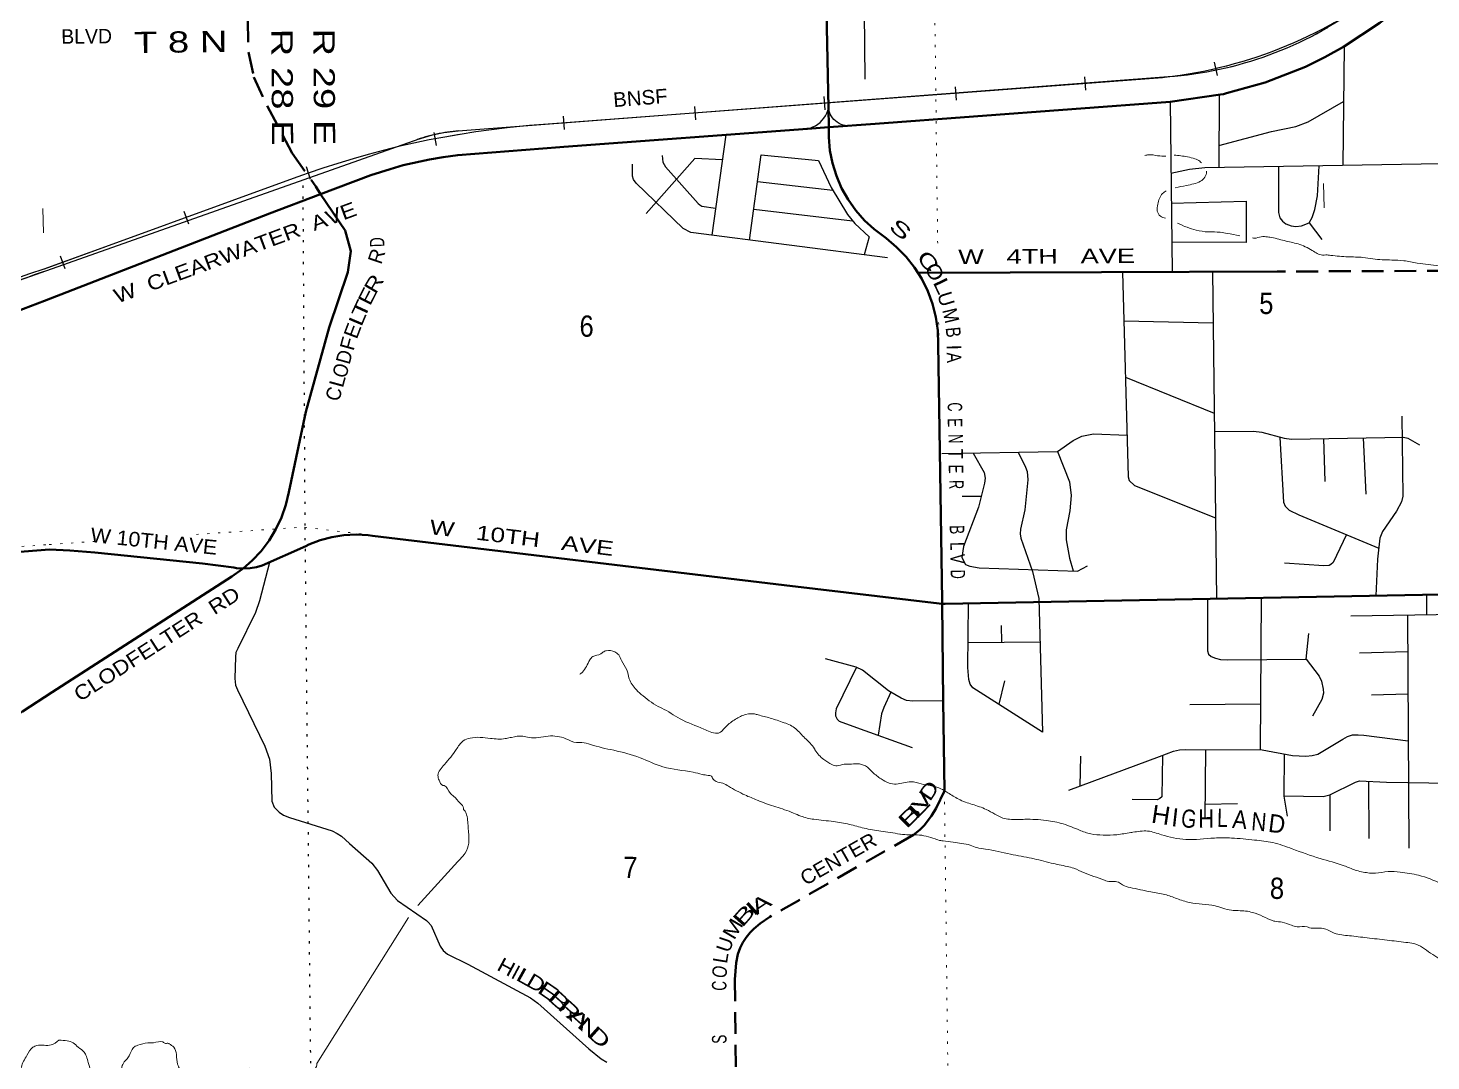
# Model space of a CAD drawing. Header units: feet. Extents: x 245918 to 509309, y -547785 to -360805.
# Drawn here: x 444063 to 455646, y -475700 to -467170 of the extents above; entities that cross this region are included whole.
import ezdxf
from ezdxf.enums import TextEntityAlignment as Align

# ---------------------------------------------------------------- set-up
doc = ezdxf.new("R2010")
doc.units = ezdxf.units.FT
doc.header["$LTSCALE"] = 60
doc.linetypes.add('DOTTED', pattern=[1.5, 0.3, -1.2])
doc.linetypes.add('MEDIUM_DASHED', pattern=[4.5, 3, -1.5])
for name, color, linetype, lineweight in [('25', 7, 'Continuous', 25), ('26', 7, 'Continuous', 40), ('27', 7, 'Continuous', 13), ('29', 7, 'Continuous', 25), ('34', 7, 'Continuous', 25), ('39', 7, 'Continuous', 13), ('53', 7, 'DOTTED', 40), ('6', 7, 'DOTTED', 25), ('7', 7, 'DOTTED', 13)]:
    doc.layers.add(name, color=color, linetype=linetype, lineweight=lineweight)
for name, color, linetype in [('30', 7, 'Continuous'), ('41', 7, 'Continuous'), ('54', 7, 'Continuous')]:
    doc.layers.add(name, color=color, linetype=linetype)

msp = doc.modelspace()

# ---------------------------------------------------------------- linework, layer by layer
at = {"layer": '25'}
for points in [[(450499.85, -468001.69), (450521.92, -467995.73), (450543.82, -467987.28), (450564.71, -467976.59), (450584.37, -467963.77), (450602.59, -467948.97), (450619.15, -467932.34), (450633.89, -467914.07), (450646.64, -467894.37), (450657.26, -467873.44), (450665.63, -467851.51), (450671.66, -467828.83)], [(450814.88, -467976.81), (450809.87, -467975.94), (450792.41, -467971.65), (450775.5, -467965.57), (450759.32, -467957.75), (450744.04, -467948.28), (450729.84, -467937.27), (450716.86, -467924.83), (450705.26, -467911.11), (450695.16, -467896.25), (450686.66, -467880.41), (450679.86, -467863.77), (450674.85, -467846.51), (450671.66, -467828.83)]]:
    msp.add_lwpolyline(points, dxfattribs=at)
at = {"layer": '26'}
for p, q in [((450671.66, -467828.83), (450673.94, -467988.87)), ((450499.85, -468001.69), (450673.94, -467988.87)), ((452926.38, -469186.72), (451417.43, -469192.77)), ((452926.38, -469186.72), (454375.7, -469180.91)), ((451609.58, -471926.23), (451619.94, -472727.75)), ((451619.94, -472727.75), (451629.06, -473469.28))]:
    msp.add_line(p, q, dxfattribs=at)
for points in [[(450671.66, -467828.83), (450644.89, -466499.41), (450646.49, -466415.53), (450662.03, -466259.84), (450965.74, -464902.83), (450976.87, -464853.11)], [(450673.94, -467988.87), (451056.48, -467960.69), (453492.4, -467779.48), (453908.22, -467719.47), (453933.14, -467715.87), (453958.22, -467708.91), (454277.19, -467620.34), (454609.29, -467489.4), (454769.81, -467411.04), (454925.18, -467324.88), (455222.84, -467127.82), (455256.57, -467102.54), (455386.74, -467010.02), (455426.02, -466986.43), (455451.52, -466971.11)], [(448455.07, -468153.46), (448486.87, -468149.94), (450499.85, -468001.69)], [(450493.71, -468002.97), (450499.26, -468001.85), (450499.85, -468001.69)], [(451609.58, -471926.23), (451609.21, -471901.09), (451577.62, -469781.11), (451573.42, -469668.89), (451557.51, -469557.74), (451530.07, -469448.85), (451491.39, -469343.43), (451441.91, -469242.63), (451382.16, -469147.55), (451312.81, -469059.24), (451234.6, -468978.66), (451148.4, -468906.7), (451136.19, -468897.69), (451048.77, -468832.35), (450968.66, -468758.23), (450896.73, -468676.14), (450833.78, -468586.99), (450780.49, -468491.74), (450737.45, -468391.45), (450705.13, -468287.2), (450683.88, -468180.15), (450673.94, -468071.46), (450673.94, -468015.57), (450673.94, -467988.87)], [(446477.57, -468542.08), (446893.42, -468385.03), (447052.96, -468335.23), (447160.82, -468301.37), (447378.66, -468254.81), (447490.75, -468235.77), (447611.3, -468218.84), (448455.07, -468153.46)], [(444199.99, -469422.17), (446056.91, -468700.94), (446477.57, -468542.08)], [(446356.56, -470339.63), (446548.78, -469643.58), (446702.37, -469186.63), (446728.76, -469012.39), (446681.26, -468843.43), (446477.57, -468542.08)], [(441452.28, -471797.15), (441686.22, -471378.25), (441818.89, -471170.81), (441970.22, -470955.08), (442117.41, -470772.54), (442299.84, -470565.11), (442409.7, -470453.09), (442521.65, -470345.23), (442799.44, -470117.05), (442961.13, -470017.49), (443288.67, -469818.35), (443568.54, -469681.45), (443792.43, -469577.73), (444199.99, -469422.17)], [(445838.37, -471633.28), (445912.82, -471568.77), (445987.11, -471489.35), (446052.69, -471402.6), (446108.84, -471309.47), (446154.95, -471210.99), (446190.51, -471108.22), (446215.14, -471002.3), (446356.56, -470339.63)], [(451609.58, -471926.23), (451584.44, -471923.1), (450306.95, -471770.54), (446907.29, -471363.47), (446872.25, -471359.1), (446771.96, -471353.74), (446671.65, -471358.9), (446572.43, -471374.51), (446475.39, -471400.42), (446381.59, -471436.32), (446357.83, -471448.5), (445996.78, -471608.82), (445950.45, -471621.15), (445895.62, -471630.14), (445840.15, -471633.36), (445838.37, -471633.28)], [(441462.03, -471791.72), (441533.79, -471751.74), (441619.6, -471715.09), (441708.77, -471687.61), (441800.32, -471669.61), (441833.67, -471665.49), (444239.55, -471475.97)], [(445838.37, -471633.28), (445784.65, -471630.76), (445761.25, -471626.25), (445502.65, -471591.64), (444613.62, -471501.28), (444409.2, -471484.1), (444239.55, -471475.97)], [(444262.27, -472655.63), (445746.87, -471698.83), (445830.63, -471639.98), (445838.37, -471633.28)], [(451609.58, -471926.23), (451634.44, -471925.76), (456888.85, -471826.22), (456914.17, -471825.74)], [(443228.49, -475555.03), (443781.8, -473145.25), (443797.63, -473090.96), (443819.04, -473038.62), (443845.81, -472988.81), (443877.64, -472942.07), (443914.18, -472898.91), (443955.03, -472859.81), (443999.74, -472825.19), (444017.44, -472813.43), (444262.27, -472655.63)], [(451629.06, -473469.28), (451561.29, -473611.95), (451521.21, -473674.9), (451461.57, -473756.09), (451450.46, -473766.53)]]:
    msp.add_lwpolyline(points, dxfattribs=at)
at = {"layer": '29'}
for p, q in [((450966.72, -467040.39), (450971.98, -467591.3)), ((454930.02, -467321.68), (454918.79, -468303.63)), ((453492, -467779.54), (453508.71, -469184.39)), ((453897.7, -467720.99), (453895.13, -468318.1)), ((449824.55, -468051.42), (449708.28, -468881.95)), ((450086.42, -468436.2), (450707.74, -468508.96)), ((453501.94, -468615.27), (454119.5, -468600.64)), ((450054.51, -468664.99), (450870.63, -468762.87)), ((454641.2, -468778.62), (454743.83, -468915.69)), ((453842.63, -469183.05), (453875.87, -471883.04)), ((453110.57, -469589.18), (453847.81, -469604.03)), ((453123.24, -470053.36), (453857, -470350.47)), ((454758.45, -470560.53), (454770.22, -470913.71)), ((455087.45, -470554.08), (455109.03, -471019.22)), ((451933.07, -471038.37), (451776.9, -471039.64)), ((454243.06, -471876.34), (454235.66, -473127.85)), ((455608.42, -471850.48), (455608.26, -472014.83)), ((452104.13, -472241.32), (452101.67, -472103.89)), ((455451.15, -472017.22), (455463.22, -473944.05)), ((454616.44, -472383.64), (454638.97, -472171.28)), ((451823.98, -472244.33), (452418.39, -472237.94)), ((455453.05, -472320.51), (455055.51, -472334.02)), ((452124.41, -472560.09), (452078.19, -472753.87)), ((455455.24, -472670.8), (455155.09, -472679.5)), ((454237.86, -472755.04), (453654.54, -472759.79)), ((453785.21, -473129.1), (453779.7, -473697.56)), ((452752.59, -473183.49), (452746.2, -473431.28)), ((454810.37, -473502.33), (454811.72, -473800.88)), ((455129.72, -473390.82), (455132.69, -473864.68)), ((453780.84, -473579.67), (454049.95, -473574.12))]:
    msp.add_line(p, q, dxfattribs=at)
for points in [[(453895.89, -468140.68), (454328.69, -468024.33), (454531.23, -467984.64), (454631.09, -467945.69), (454924.81, -467777.08)], [(449795.43, -468259.42), (449568.48, -468247.29), (449165.74, -468700.95)], [(449297.94, -468223.47), (449304.32, -468278), (449326.35, -468315.31), (449594.9, -468619.26), (449610.61, -468630.49), (449627.43, -468641.71), (449739.56, -468658.55)], [(450018.73, -468921.52), (450117.02, -468216.79), (450590.48, -468262.97), (450695.28, -468488.31), (450829.88, -468711.4), (450888.46, -468785.39), (451007.97, -468894.1), (450966.62, -469042.34)], [(453499.01, -468369.01), (453652.79, -468336.33), (453777.86, -468323.06), (456863.39, -468270.52)], [(451160.15, -469067.01), (449536.53, -468860.06), (449472.7, -468826.55), (449084.65, -468451.4), (449063.12, -468421.69), (449053.02, -468394.75), (449053.85, -468295.52)], [(454386.19, -468312.7), (454386.57, -468694.42), (454398.86, -468738.21), (454421.3, -468765.15), (454448.23, -468787.6), (454490.63, -468803.66), (454531.25, -468807.81), (454576.12, -468803.32), (454641.2, -468778.62), (454665.88, -468733.72), (454688.61, -468669.94), (454709.77, -468555.67), (454724.08, -468306.95)], [(454119.5, -468600.64), (454119.5, -468942.51), (453505.78, -468937.96)], [(453099.56, -469186.03), (453145.71, -470876.35), (453154.7, -470906.98), (453197.85, -470947.99), (453867.65, -471215.06)], [(455405.08, -470375.53), (455413.2, -471036.02), (455404.1, -471084.33), (455360.3, -471160.56), (455244.79, -471329.05), (455224.51, -471383.85), (455205.71, -471556.15), (455191.81, -471858.37)], [(451606.47, -470684.72), (452561.87, -470666.93), (452692.52, -470575.79), (452764.28, -470541.03), (452861.18, -470522.38), (453137.59, -470532.13)], [(453858.87, -470501.76), (454180.1, -470500.61), (454249.65, -470507.34), (454434.02, -470557.59), (454494.23, -470565.72), (455420.08, -470547.55), (455454.58, -470556.74), (455551.7, -470612.54)], [(454397.37, -470552.64), (454429.38, -471086.08), (454442.62, -471118.01), (454474.04, -471151.68), (454555.29, -471191.14), (455215.61, -471465.38)], [(451866.43, -470679.88), (451956.51, -470841.87), (451965.48, -470886.78), (451961.1, -470928.05), (451910.65, -471126.62), (451785.45, -471451.92), (451772.51, -471542.34), (451802.28, -471599.9), (451839.83, -471614.18), (451915.77, -471627), (452729.1, -471654.4), (452810.34, -471611.7)], [(452239.19, -470672.94), (452297.57, -470796.97), (452311.03, -470832.89), (452316.81, -470901.13), (452292.52, -471149.53), (452257.18, -471308.85), (452253.81, -471347.02), (452260.19, -471383.99), (452357.33, -471657.43), (452408.44, -471881.2), (452439.2, -472983.88), (451864.51, -472617.74), (451840.28, -472588.42), (451830.85, -472550.39), (451821.54, -472452.46), (451827.77, -471921.66)], [(452561.87, -470666.93), (452661.06, -470918.21), (452674.53, -471030.46), (452664.36, -471158.51), (452634.14, -471313.34), (452634.04, -471396.96), (452660.84, -471548.87), (452691.77, -471653.14)], [(454947.63, -471354.08), (454838.09, -471585.17), (454818.46, -471600.7), (454805, -471609.68), (454760.71, -471611.82), (454436.5, -471588.44)], [(446055.34, -471582.82), (445974.92, -471899.62), (445940.85, -471995.87), (445795, -472294.47), (445779.29, -472328.14), (445777.02, -472363.62), (445771.44, -472541.42), (445775.93, -472597.55), (445792.64, -472635.72), (446018.22, -473100.28), (446055.3, -473208.21), (446071.33, -473326.03), (446076.75, -473556.18), (446095.68, -473605.59), (446136.07, -473646), (446171.97, -473670.7), (446222.73, -473691.11), (446573.32, -473800.34), (446616.25, -473821.12), (446652.15, -473843.57), (446717.13, -473905.26), (446901.05, -474067.9), (446949.45, -474128.7), (447059.66, -474314.81), (447113.25, -474375.66), (447352.22, -474539.55), (447367.93, -474553.02), (447391.37, -474582.34), (447466.65, -474752.83), (447491.34, -474788.76), (447526.06, -474819.44), (447693.58, -474902.14), (448210.25, -475180.17), (448271.05, -475222.06), (448692.03, -475600.6), (448796.1, -475682.3), (448840.98, -475709.24)], [(453801.12, -471884.71), (453799.78, -472314.64), (453808.77, -472341.58), (453830.08, -472359.54), (453867.11, -472375.26), (453909.73, -472384.24), (453966.35, -472388.94), (454616.44, -472383.64), (454721.99, -472523.43), (454742.82, -472564.76), (454755.65, -472628.95), (454757.89, -472662.63), (454743.77, -472714.88), (454667.1, -472853.62)], [(454983.98, -472024.35), (456393.44, -472002.85), (456413.81, -472011.53), (456434.01, -472040.72), (456465.98, -472156.39), (456523.46, -472446.16), (456612.2, -472647.61), (456632.59, -472698.53), (456639.32, -472745.67), (456634.83, -472790.57), (456619.35, -472837.71), (456505.36, -473048.81), (456482.25, -473107.13), (456414.94, -473324.91), (456404.18, -473399.93), (456384.12, -474030.18)], [(451619.94, -472727.75), (451367.99, -472730.39), (451317.03, -472723.26), (451272.15, -472705.3), (451168.64, -472643.94), (450951.29, -472471.81), (450899.01, -472447.97), (450648.08, -472379.96)], [(450902.25, -472449.45), (450734.17, -472793.61), (450729.15, -472824.29), (450729.15, -472848.98), (450742.61, -472878.17), (450758.65, -472893.49), (450902.13, -472946.37), (451362.43, -473112.76)], [(451186.6, -472655.81), (451128.55, -472781.63), (451108.19, -472832.59), (451081.47, -473010.96)], [(452656.93, -473464.51), (453404.72, -473186.18), (453521.52, -473143.07), (453569.77, -473131.84), (453623.05, -473128.36), (454253.31, -473131.23), (454504.12, -473179.22), (454612.02, -473183.48), (454664.75, -473178.99), (454712.79, -473165.51), (454918.78, -473041.73), (454956.45, -473019.59), (454997.95, -473008.37), (455043.95, -473006.12), (455091.55, -473010.3), (455457.67, -473058.04)], [(453430.76, -473176.57), (453422.72, -473520.32), (453408.21, -473533.71), (453385.09, -473544.64), (453178.31, -473542.33)], [(454432.9, -473165.59), (454430.67, -473514.1), (454457.55, -473680.02)], [(454430.68, -473511.87), (454754.74, -473515.46), (454810.6, -473502.28), (455022.4, -473397.18), (455057.42, -473387.78), (455278.87, -473397.1), (455803.48, -473405.74), (455869.47, -473416.3), (456261.91, -473539.21), (456304.98, -473544.93), (456476.6, -473535.46), (456529.36, -473540.44), (456578.73, -473565.14), (456616.87, -473589.84), (456636.15, -473614.22), (456649.27, -473804.28)]]:
    msp.add_lwpolyline(points, dxfattribs=at)
at = {"layer": '34'}
for p, q in [((453855.4, -467453.1), (453880.47, -467560.83)), ((452786.02, -467572.8), (452794.35, -467683.09)), ((451717.05, -467656.09), (451725.37, -467766.38)), ((449565.17, -467818.48), (449573.49, -467928.78)), ((450634.14, -467735.19), (450642.47, -467845.49)), ((448482.26, -467897.59), (448490.58, -468007.88)), ((447413.04, -468031.9), (447433.87, -468140.53)), ((447415.11, -468042.47), (447416.3, -468042.04)), ((447415.12, -468042.47), (447416.31, -468042.04)), ((446357.96, -468314.77), (446393.46, -468419.52)), ((445349.83, -468683.37), (445387.54, -468787.35)), ((444328.2, -469051.09), (444365.91, -469155.07))]:
    msp.add_line(p, q, dxfattribs=at)
at = {"layer": '34', "lineweight": 13}
for p, q in [((453476.53, -467571.49), (447615.61, -468019.42)), ((447494.86, -468034.16), (447401.17, -468052.43)), ((444192.6, -469159.95), (446252.28, -468413))]:
    msp.add_line(p, q, dxfattribs=at)
at = {"layer": '34'}
for points in [[(454806.92, -467148.77), (454749.26, -467179.4), (454691.31, -467208.89), (454632.64, -467237.95), (454573.47, -467265.55), (454514.02, -467291.99), (454453.65, -467317.69), (454393.31, -467342.05), (454332.56, -467365.77), (454271, -467388.24), (454209.48, -467409.36), (454147.35, -467429.53), (454085.13, -467448.87), (454022.11, -467466.94), (453959.31, -467483.99), (453895.7, -467499.77), (453832.34, -467514.53), (453768.36, -467528.33), (453704.4, -467540.79), (453640.16, -467552.1), (453575.83, -467562.58), (453511.01, -467571.6), (453446.1, -467579.78), (453428.76, -467581.67), (448791.61, -467931.62), (448356.65, -467964.44), (448204.64, -467975.98), (448147.16, -467981.38), (448017.8, -467994.47), (447889.24, -468009.65), (447760.06, -468027.44), (447631.91, -468048.02), (447504.27, -468070.01), (447376.03, -468094.59), (447249.25, -468121.02), (447122.56, -468149.79), (446996.2, -468181.63), (446871.06, -468214.6), (446746.01, -468249.91), (446621.28, -468288.28), (446497.77, -468327.79), (446375.05, -468369.38), (446329.77, -468385.89), (446252.65, -468414.04), (444194.95, -469160.27)], [(447618.65, -468019.19), (447595.44, -468021.09), (447572.4, -468023.53), (447549.38, -468026.35), (447526.26, -468029.45), (447503.3, -468033.07), (447480.51, -468037.08), (447457.61, -468041.36), (447434.89, -468046.17), (447412.32, -468051.37), (447389.66, -468056.97), (447367.28, -468062.95), (447344.93, -468069.19), (447322.62, -468075.97), (447300.6, -468083.13), (447278.62, -468090.67), (447276.96, -468091.22), (447401.16, -468052.43), (447494.85, -468034.16), (447615.61, -468019.42), (453476.53, -467571.51), (453475.73, -467571.5), (453529.28, -467567.33), (453582.42, -467561.93), (453635.49, -467555.63), (453688.84, -467548.69), (453741.78, -467540.56), (453794.36, -467531.52), (453847.19, -467521.86), (453899.63, -467510.98), (453951.7, -467499.22), (454004, -467486.5), (454055.63, -467472.92), (454107.22, -467458.74), (454158.71, -467443.31), (454209.53, -467427.02), (454260.28, -467409.81), (454310.68, -467392.01), (454360.99, -467372.99), (454410.65, -467353.39), (454460.22, -467332.58), (454509.13, -467311.19), (454557.97, -467288.89), (454606.13, -467265.71), (454653.93, -467241.64), (454701.37, -467216.98), (454748.42, -467191.11), (454795.12, -467164.66)], [(447618.66, -468019.19), (447595.45, -468021.09), (447572.41, -468023.53), (447549.39, -468026.35), (447526.27, -468029.45), (447503.31, -468033.08), (447480.52, -468037.08), (447457.62, -468041.36), (447434.9, -468046.17), (447412.32, -468051.37), (447389.66, -468056.97), (447367.29, -468062.95), (447344.94, -468069.2), (447322.62, -468075.97), (447300.61, -468083.13), (447278.63, -468090.68), (447276.97, -468091.22), (447401.17, -468052.43), (447494.86, -468034.16), (447615.61, -468019.42), (453476.53, -467571.49), (453475.73, -467571.48), (453529.28, -467567.3), (453582.42, -467561.91), (453635.49, -467555.61), (453688.84, -467548.67), (453741.78, -467540.53), (453794.36, -467531.5), (453847.19, -467521.83), (453899.63, -467510.96), (453951.7, -467499.2), (454004, -467486.48), (454055.63, -467472.9), (454107.22, -467458.71), (454158.71, -467443.29), (454209.53, -467427), (454260.28, -467409.78), (454310.68, -467391.99), (454360.99, -467372.96), (454410.64, -467353.37), (454460.21, -467332.56), (454509.13, -467311.17), (454557.97, -467288.87), (454606.13, -467265.69), (454653.92, -467241.61), (454701.36, -467216.95), (454748.42, -467191.09), (454795.11, -467164.63)], [(440589.46, -472527.53), (440903.6, -471963.32), (441217.73, -471399.13), (441443.5, -471055.19), (441694.66, -470726.76), (441896.65, -470476.99), (442117.09, -470242.07), (442342.09, -470051.04), (442587.1, -469886.55), (442869.26, -469724.64), (443160.54, -469580.8), (443669.57, -469364.22), (447293.14, -468085.5)], [(440589.48, -472527.56), (440903.62, -471963.35), (441217.75, -471399.15), (441443.52, -471055.21), (441694.68, -470726.79), (441896.67, -470477.01), (442117.11, -470242.09), (442342.11, -470051.06), (442587.12, -469886.57), (442869.28, -469724.66), (443160.56, -469580.82), (443669.59, -469364.24), (447293.15, -468085.5)], [(443037.75, -469638.76), (443105.49, -469603.19), (443174.15, -469568.66), (443242.75, -469535.11), (443283.53, -469516.34), (443394.66, -469464.45), (443506.36, -469415.4), (443618.96, -469368.26), (443732.79, -469322.07), (443847.19, -469278.72), (443961.87, -469237.58), (444077.77, -469197.39), (444194.94, -469160.06)]]:
    msp.add_lwpolyline(points, dxfattribs=at)
at = {"layer": '34', "lineweight": 13}
msp.add_lwpolyline([(448204.55, -467974.88), (448356.57, -467963.34), (448791.53, -467930.52), (453428.66, -467580.57)], dxfattribs=at)
for centre, radius, start, end in [((453017.59, -463863.75), 3739.48, 276.31113, 302.57941), ((448843.99, -475392.91), 7445.54, 94.9267, 109.73871), ((448843.99, -475392.91), 7445.54, 109.73872, 110.37045), ((446284.48, -475849.7), 7007.27, 107.38321, 115.35308)]:
    msp.add_arc(centre, radius, start, end, dxfattribs=at)
for centre, major_axis, start_param, end_param in [((453254.22, -464510.76), (1701.66, 2553.71), 3.80162314, 4.36600371), ((447720.01, -469346.41), (738.23, 1107.62), 0.66410132, 0.92720398)]:
    msp.add_ellipse(centre, major_axis=major_axis, ratio=0.999997, start_param=start_param, end_param=end_param, dxfattribs=at)
at = {"layer": '34'}
for points in [[(440589.46, -472527.53), (441217.73, -471399.13), (441694.66, -470726.76), (442117.09, -470242.07), (442587.1, -469886.55), (443160.54, -469580.8), (444190.84, -469180.26)], [(440589.48, -472527.56), (441217.75, -471399.15), (441694.68, -470726.79), (442117.11, -470242.09), (442587.12, -469886.57), (443160.56, -469580.82), (444190.86, -469180.28)]]:
    msp.add_spline(points, degree=3, dxfattribs=at)
at = {"layer": '39'}
for p, q in [((447611.23, -474054.05), (447282.51, -474417.72)), ((447204.65, -474515.99), (446446.04, -475721.25))]:
    msp.add_line(p, q, dxfattribs=at)
for points in [[(453284.42, -468223.32), (453313.59, -468216.59), (453389.67, -468224.79), (453456.51, -468226.96)], [(453524.97, -468219.9), (453636.73, -468233.87), (453697.83, -468250.45), (453737.77, -468270.55), (453750.85, -468283.19)], [(453793.04, -468351.68), (453793.49, -468357.49), (453779.39, -468401.98), (453742.76, -468434.96), (453627.26, -468469.86), (453535.11, -468490.49)], [(453460.15, -468514.17), (453429.58, -468536.83), (453404.24, -468576.57), (453390.24, -468625.07), (453386.56, -468682.35), (453411.82, -468722.87), (453454.77, -468740.96)], [(453553.29, -468780.97), (453632.59, -468815.85), (453708.01, -468839.11), (453808.52, -468853.74), (453906.72, -468856.38), (453963.6, -468866.04), (454066.73, -468885.15)], [(454172.09, -468904.05), (454190.18, -468906.72), (454202.3, -468904.12)], [(454202.3, -468904.12), (454258.62, -468892.03), (454308.31, -468896.84), (454314.4, -468897.69), (454435.47, -468925.87), (454548.42, -468953.25), (454666.08, -469007.59), (454751.95, -469044.64), (454778.24, -469044.01), (454818.78, -469047.46)], [(454818.78, -469047.46), (454961.73, -469059.64), (455084.26, -469064.7), (455165.48, -469076.79), (455322.52, -469086.04), (455420.78, -469091.69), (455533.55, -469111.05), (455712.14, -469133.82), (455882.92, -469167.82), (455896.12, -469169.5), (456014.09, -469201.75)], [(448619.1, -472506.56), (448639.94, -472490.01), (448701.21, -472388.2), (448725.85, -472361.52), (448791.06, -472338.88), (448809.93, -472324.38), (448836.96, -472312.69), (448907.02, -472323.03), (448939.98, -472347.31), (448962.32, -472392.92), (449005.68, -472470.12), (449026.68, -472543.85), (449085.53, -472634.73), (449140.38, -472685.57), (449285.36, -472782.38), (449295.59, -472787.15), (449446.42, -472874.8), (449641.72, -472960.36), (449752.76, -472992.79), (449773.92, -472989.27), (449792.77, -472973.76), (449843.12, -472922.38), (449924.72, -472866.23), (449964.7, -472846.21), (450060.53, -472834.87), (450091.19, -472842.93)], [(450091.19, -472842.93), (450189.83, -472868.86), (450305.07, -472907.2), (450357.16, -472928.01), (450440.73, -472995.21), (450475.91, -473034.17)], [(449715.41, -473364.61), (449705.18, -473348.71), (449678.11, -473341.99), (449628.8, -473333.69), (449554.39, -473316.64), (449305.2, -473271.83), (449115.76, -473196.16), (448898.43, -473134.91), (448707.35, -473087.33), (448634.95, -473070.25), (448590.85, -473070.84), (448504.24, -473039.92), (448357.59, -473017.81), (448199.37, -473029.93), (448149.09, -473018.57), (448054.98, -473027.84), (448042.98, -473030.01), (448002.99, -473038.56), (447880.66, -473036.17), (447712.23, -473034.4), (447656.39, -473057.19), (447599.17, -473128.11), (447500.53, -473251.7), (447447.59, -473342.61), (447456.12, -473382.59), (447488.75, -473424.24), (447498.8, -473426.11), (447549.77, -473491.59), (447576.11, -473513.28), (447633.05, -473574.67), (447657.6, -473612.43), (447657.76, -473624.46), (447663.85, -473630.39), (447684.39, -473668.21), (447697.93, -473784.29), (447701.48, -473902.51), (447672.45, -473983.07), (447630.49, -474033.24), (447611.23, -474054.05)], [(450475.91, -473034.17), (450555.08, -473121.86), (450560.38, -473131.77), (450633.11, -473211.27), (450699.87, -473252.8), (450742.61, -473262.8), (450801.96, -473249.33), (450845.46, -473249.27), (450912.14, -473245.66), (450976.32, -473264.17), (451036.25, -473315.89), (451106.38, -473371.38), (451171.97, -473405.9), (451230.82, -473413.52), (451351.76, -473394.54), (451438.18, -473412.51), (451583.65, -473446.12), (451640.02, -473475.85), (451656.43, -473485.49), (451746.74, -473538.49), (451859.06, -473581.91), (451974.38, -473623.27), (452046.14, -473662.67), (452112.67, -473694.17), (452167.56, -473704.88), (452294.01, -473704.83), (452469.23, -473713.63), (452610.56, -473743.33), (452743.31, -473794.29), (452838.13, -473825.1), (452938.51, -473834.72), (453053.78, -473831.94), (453167.66, -473814.13), (453185.81, -473811.69), (453306.96, -473801.74), (453421, -473832.09), (453622.25, -473871.37), (453857.68, -473859.66), (453999.3, -473859.25), (454189.88, -473875.71), (454340.11, -473897.17), (454500.17, -473948.48), (454730.73, -474028.18), (454929.46, -474088.59), (455020.34, -474123.51), (455126.12, -474147.05), (455172.71, -474149.93), (455187.88, -474149.57), (455292.76, -474135.99), (455393.07, -474142.61), (455544.4, -474167.03), (455732.22, -474236.74), (455881.33, -474295.34), (455950.45, -474308.72), (456054.8, -474315.23), (456162.88, -474308.61), (456268.23, -474314.08), (456350.03, -474350.23), (456446.88, -474423.14), (456498.96, -474442.94), (456594.26, -474451.68), (456722.34, -474435.54), (456831.66, -474437.93), (456854.95, -474439.37), (456874.95, -474441.06)], [(449713.15, -473366.01), (449744.22, -473392.28), (449799.2, -473407), (449847.35, -473431.91), (449981.62, -473503.91), (450083.38, -473546.7)], [(450083.38, -473546.7), (450101.2, -473554.19), (450236.88, -473601.07), (450381.78, -473652.74), (450443.09, -473678.35), (450550.97, -473704.83), (450713.27, -473722.98), (450845.36, -473746.87), (450965.49, -473778.07), (451103.66, -473802.82), (451262.07, -473827.08), (451267.15, -473827.97), (451403.83, -473832.69), (451552.37, -473867.22), (451599.23, -473881.14), (451615.3, -473883.29)], [(451617.72, -473883.62), (451700.73, -473894.73), (451842.94, -473919.39), (451896, -473938.17), (451969.14, -473950.44), (452174.51, -473992.63), (452349.33, -474026.52), (452510.11, -474065.78), (452643.34, -474094.66), (452698.32, -474109.39), (452777.07, -474144.6), (452949.56, -474207.65), (452960.79, -474212.39), (453065.28, -474223.91), (453100.22, -474247.14), (453161.42, -474267.73), (453332.25, -474303.73), (453449.12, -474325.99), (453548.06, -474359.72), (453653.05, -474392.3), (453757.55, -474404.82), (453864.14, -474420.3), (453927.28, -474437.84), (453999.56, -474456.15), (454055.26, -474458.82), (454173.98, -474474.01), (454342.55, -474542.17), (454357.84, -474546.82), (454417.7, -474554.4), (454494.18, -474579.64), (454541.04, -474592.55), (454623, -474593.58), (454642.38, -474600.14), (454755.81, -474605.42), (454847.79, -474644.33), (454972.75, -474666.39), (455118.85, -474683.93), (455283.17, -474702.04), (455439.43, -474721.34), (455503.37, -474729.83), (455576.02, -474764.18), (455711.7, -474853.2), (455724, -474859.93), (455841.22, -474938.36), (456021.85, -475045.36), (456183.56, -475122.71), (456290.55, -475196.37), (456437.63, -475297.15), (456476.47, -475313.27), (456501.87, -475317.67), (456574.71, -475360.05), (456685.69, -475431.61), (456824.22, -475512.53), (456951.81, -475559.62), (456958.16, -475561.88)], [(443236.79, -475704.56), (443270.96, -475782.72), (443275.06, -475790.7), (443292.4, -475851.3), (443282.14, -475890.87), (443280.32, -475908.93), (443302.96, -475964.84), (443341.48, -476006.55), (443459.89, -476021.38), (443475.95, -476023.22), (443487.73, -476001.04), (443549.8, -475994.39), (443568.16, -476024.29), (443620.45, -476041.79), (443764.7, -476036.31), (443832.9, -476041.63), (443858.87, -476033.34), (443872.73, -476017.16), (443878.72, -476015.1), (443920.33, -475970.56), (443963.72, -475903.97), (443991.22, -475851.56), (443989, -475831.52), (444002.5, -475781.27), (444008.19, -475751.13), (444053.25, -475654.45), (444102.65, -475587.78), (444134.57, -475573.41), (444254.77, -475568.18), (444318.38, -475529.05)], [(444318.38, -475529.05), (444386.61, -475534.16), (444434.96, -475551.56), (444477.52, -475587.08), (444526.18, -475628.52), (444544.66, -475662.35), (444559.38, -475714.28), (444578.23, -475776.16), (444587.68, -475886.29), (444589.3, -476010.55), (444593.54, -476028.53), (444609.79, -476044.34), (444621.98, -476056.21), (444656.15, -476063.78), (444731.78, -476020.68), (444733.7, -476014.64), (444800.37, -475899.49), (444827.55, -475830.98), (444836.86, -475776.73), (444838.52, -475750.65), (444858.02, -475708.3), (444887.65, -475673.83), (444922.84, -475605.2), (444948.56, -475578.81), (444968.5, -475570.52), (445052.45, -475551.36), (445098.55, -475550.75), (445176.66, -475543.69), (445198.87, -475555.43), (445222.92, -475555.11), (445228.99, -475559.03), (445265.43, -475586.61), (445288.29, -475648.45), (445297.33, -475726.51), (445319.98, -475772.31), (445354.55, -475809.94), (445431.41, -475861.03), (445550.16, -475897.54), (445656.72, -475920.17), (445676.68, -475913.9), (445773.86, -475832.42), (445821.39, -475787.69), (445889.21, -475760.73), (445923.42, -475770.3), (445998.18, -475815.41), (446004.28, -475821.34), (446067.09, -475872.62), (446119.35, -475881.95), (446209.45, -475872.74), (446261.32, -475854), (446390.78, -475788.14), (446444.35, -475745.33), (446446.04, -475721.25)]]:
    msp.add_spline(points, degree=3, dxfattribs=at)
at = {"layer": '53', "linetype": 'Continuous', "lineweight": 13}
for p, q in [((454759.9, -468455.1), (454763.86, -468655.58)), ((444185.43, -468661.2), (444189.29, -468861.69))]:
    msp.add_line(p, q, dxfattribs=at)
at = {"layer": '53', "linetype": 'MEDIUM_DASHED'}
for p, q in [((456874.25, -469170.07), (454375.7, -469180.91)), ((449898.01, -475027.87), (449912.64, -476213.44))]:
    msp.add_line(p, q, dxfattribs=at)
for points in [[(445876.34, -467105.77), (445884.42, -467370.35), (445926.64, -467576.26), (446037.46, -467813.86), (446243.27, -468204.57), (446438.52, -468479.12), (446477.57, -468542.08)], [(451450.46, -473766.53), (451424.77, -473790.71), (451372.93, -473833.7), (450187.34, -474510.03), (450107.04, -474565.16), (450054.38, -474609.81), (450023.85, -474639.96), (449992.51, -474679.76), (449965.98, -474721.98), (449943.58, -474765.03), (449923.79, -474817.28), (449909.62, -474889.59), (449898.01, -475027.87)]]:
    msp.add_lwpolyline(points, dxfattribs=at)
at = {"layer": '6'}
msp.add_line((446331.09, -468471.79), (446348.52, -471290.68), dxfattribs=at)
msp.add_lwpolyline([(446347.8, -471292.14), (446404.54, -476644.74), (446531.27, -481955.32), (446549.52, -484542.77), (446618.63, -487144.33), (446503.74, -492536.2), (446617.68, -497913.85), (446664.45, -499183.02)], dxfattribs=at)
at = {"layer": '7'}
for p, q in [((451549.77, -467039.53), (451573.68, -468980.46)), ((451581.32, -469600.81), (451675.18, -477218.48)), ((445452.75, -471352.21), (446348.52, -471290.68)), ((446347.8, -471292.14), (450154.83, -471751.58)), ((444238.77, -471435.59), (444705.27, -471403.55)), ((440959.34, -471660.84), (444238.77, -471435.59)), ((450703.4, -471817.78), (451599.76, -471925.96)), ((451599.76, -471925.96), (456914.17, -471825.74))]:
    msp.add_line(p, q, dxfattribs=at)

# ---------------------------------------------------------------- texts
at = {"layer": '27'}
msp.add_text('BLVD', height=120, rotation=0.484, dxfattribs=at).set_placement((444337.49, -467299.99))
for s, rotation, width, p in [('W  CLEARWATER  AVE', 20.226, 1.2, (445793.42, -469080.3)), ('S', 321.606, 1.6, (451229.87, -468880.08)), ('D', 92.193, 0.7, (447004.81, -468936.45)), ('C', 309.669, 1.5, (451448.18, -469134.65)), ('R', 59.176, 1.25, (446970.13, -469312.33)), ('O', 299.282, 1.15, (451496.18, -469213.67)), ('E', 63.177, 1.25, (446916.92, -469410.84)), ('L', 295.646, 1.4, (451557.82, -469325.71)), ('T', 65.177, 1.4, (446866.8, -469515.17)), ('L', 67.176, 1.3, (446837.8, -469588.29)), ('M', 283.44, 0.9, (451623.95, -469558.57)), ('E', 69.176, 1.1, (446797.69, -469691.04)), ('B', 275.711, 0.8, (451643.15, -469687.85)), ('F', 74.562, 1.05, (446763.52, -469791.98)), ('D', 74.562, 0.95, (446731.71, -469901.6)), ('A', 272.541, 0.8, (451649.09, -469893.73)), ('O', 74.562, 0.9, (446702.87, -470013.68)), ('C', 74.562, 0.95, (446645.1, -470207.27)), ('L', 74.562, 1.1, (446674.66, -470100.21)), ('C', 271.041, 0.65, (451655.81, -470300.38)), ('E', 271.041, 0.7, (451656.95, -470430.14)), ('N', 271.041, 0.65, (451662.91, -470563.26)), ('T', 271.041, 0.85, (451661.68, -470688.17)), ('E', 271.041, 0.7, (451665.18, -470813.65)), ('R', 271.041, 0.65, (451668.74, -470941.96)), ('B', 271.041, 0.7, (451673.41, -471314.13)), ('L', 271.041, 0.8, (451676.9, -471450.68)), ('V', 271.041, 0.75, (451678.13, -471554.84)), ('D', 271.041, 0.65, (451680.45, -471681.99))]:
    msp.add_text(s, height=120, rotation=rotation, dxfattribs=dict(at, width=width)).set_placement(p, align=Align.CENTER)
for s, rotation, p in [('R', 71.256, (446997.18, -469073.34)), ('U', 287.109, (451585.27, -469425.85)), ('I', 271.449, (451648.79, -469808.74))]:
    msp.add_text(s, height=120, rotation=rotation, dxfattribs=at).set_placement(p, align=Align.CENTER)
for s, rotation, width, p in [('W   4TH   AVE', 0.351, 1.4, (451742.74, -469119.59)), ('W 10TH AVE', 354.196, 1.1, (444574.44, -471414.37)), ('W   10TH   AVE', 353.172, 1.35, (447372.99, -471348.73)), ('CLODFELTER  RD', 32.801, 1.15, (444490.6, -472737.51))]:
    msp.add_text(s, height=120, rotation=rotation, dxfattribs=dict(at, width=width)).set_placement(p)
at = {"layer": '30'}
for s, rotation, width, p in [('H', 331.714, 1.15, (447983.96, -474977.03)), ('L', 330.714, 1.5, (448139.52, -475059.29)), ('D', 329.714, 1.25, (448228.49, -475109.16)), ('E', 325.434, 1.45, (448324.14, -475173.88)), ('B', 318.039, 1.7, (448410.71, -475247.92)), ('R', 318.039, 1.55, (448495.03, -475325.97)), ('A', 318.039, 1.75, (448569.52, -475396.31)), ('N', 318.039, 1.55, (448655.25, -475473.4)), ('D', 318.039, 1.55, (448739.56, -475549.2))]:
    msp.add_text(s, height=120, rotation=rotation, dxfattribs=dict(at, width=width)).set_placement(p, align=Align.CENTER)
msp.add_text('I', height=120, rotation=331.714, dxfattribs=at).set_placement((448062.33, -475020.93), align=Align.CENTER)
at = {"layer": '34', "width": 1.05}
msp.add_text('BNSF', height=120, rotation=4.316, dxfattribs=at).set_placement((448898.81, -467823.25))
at = {"layer": '41'}
for s, rotation, width, p in [('H', 351.445, 1.05, (453406.18, -473742.46)), ('G', 353.213, 0.8, (453638.59, -473773.84)), ('L', 358.413, 0.8, (453923.01, -473767.6)), ('H', 0.059, 0.9, (453790.63, -473773.69)), ('A', 354.496, 0.9, (454061.74, -473780.54)), ('N', 355.236, 0.85, (454219.94, -473799.15)), ('D', 352.95, 0.95, (454365.54, -473815.89))]:
    msp.add_text(s, height=150, rotation=rotation, dxfattribs=dict(at, width=width)).set_placement(p, align=Align.CENTER)
msp.add_text('I', height=150, rotation=353.533, dxfattribs=at).set_placement((453525.26, -473763.69), align=Align.CENTER)
at = {"layer": '54'}
for s, rotation, width, p in [('V', 55.322, 1.5, (451492.24, -473588.62)), ('D', 56.592, 1.3, (451551.08, -473500.86)), ('B', 44.204, 1.8, (451383.39, -473722.77)), ('L', 46.322, 2.05, (451459.58, -473646.23)), ('B', 48.689, 1.7, (450018.68, -474536.79)), ('I', 42.004, 1.8, (450082.24, -474485.83)), ('A', 34.231, 1.5, (450146.7, -474453.2)), ('M', 59.449, 1.2, (449933.57, -474639.18)), ('O', 80.066, 0.8, (449832.3, -474973.6)), ('C', 87.066, 0.7, (449829.33, -475082.62)), ('S', 90.707, 0.7, (449830.03, -475520.32))]:
    msp.add_text(s, height=120, rotation=rotation, dxfattribs=dict(at, width=width)).set_placement(p, align=Align.CENTER)
at = {"layer": '54', "width": 1.05}
msp.add_text('CENTER', height=120, rotation=29.703, dxfattribs=at).set_placement((450481.94, -474255.61))
at = {"layer": '54'}
for s, rotation, p in [('U', 71.627, (449873.15, -474757.43)), ('L', 80.809, (449840.33, -474857.1))]:
    msp.add_text(s, height=120, rotation=rotation, dxfattribs=at).set_placement(p, align=Align.CENTER)
at = {"layer": '6', "width": 1.35}
for s, rotation, p in [('T 8 N', 0.718, (444938.05, -467377.25)), ('R 28 E', 270.354, (446071.7, -467176.09)), ('R 29 E', 270.354, (446418.62, -467173.93))]:
    msp.add_text(s, height=175, rotation=rotation, dxfattribs=at).set_placement(p)
at = {"layer": '7', "width": 0.9}
for s, p in [('5', (454227.4, -469531.4)), ('6', (448615.48, -469719.19)), ('7', (448976.54, -474189.59)), ('8', (454315.49, -474361.78))]:
    msp.add_text(s, height=175.5, rotation=359.55, dxfattribs=at).set_placement(p)

doc.saveas('drawing.dxf')
